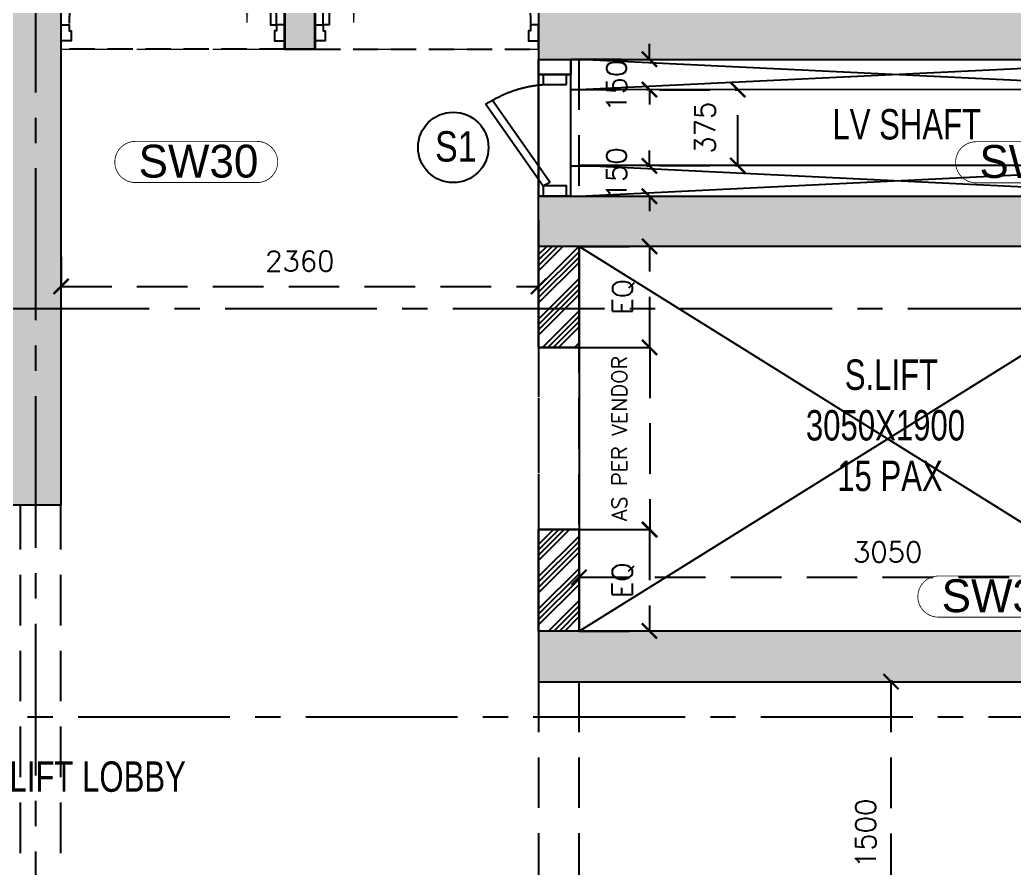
# Model space of a CAD drawing. Header units: millimetres. Extents: x 1167879 to 1231451, y -5731814 to -5645217.
# Drawn here: x 1204889 to 1209803, y -5714795 to -5710605 of the extents above; entities that cross this region are included whole.
import ezdxf
from ezdxf.enums import TextEntityAlignment as Align

# ---------------------------------------------------------------- set-up
doc = ezdxf.new("R2010")
doc.units = ezdxf.units.MM
doc.header["$LTSCALE"] = 1000
doc.header["$MEASUREMENT"] = 0
for name, pattern in [('2BHK-A - BACK$0$AUDIT_D_120904163729-0', [0]), ('2BHK-A - BACK$0$HIDDEN', [0.375, 0.25, -0.125]), ('AUDIT_D_120904163729-0', [0]), ('T8 - TYPICAL FLOOR CORE$0$( Hidden )', [0.375, 0.25, -0.125]), ('T8 - TYPICAL FLOOR CORE$0$HIDDEN', [0.375, 0.25, -0.125]), ('T8 - TYPICAL FLOOR CORE$0$HIDDEN2', [0.1875, 0.125, -0.0625]), ('T8 - TYPICAL FLOOR CORE$0$T10-TYPICAL FLOOR CORE$0$HIDDEN', [0.375, 0.25, -0.125]), ('T8(T9 IS SIMILAR)$0$$0$HIDDEN', [0.375, 0.25, -0.125]), ('T8(T9 IS SIMILAR)$0$HIDDEN', [0.375, 0.25, -0.125]), ('T8_REFUGE COLUMNS$0$CENTER2', [1.125, 0.75, -0.125, 0.125, -0.125])]:
    doc.linetypes.add(name, pattern=pattern)
doc.layers.get('0').update_dxf_attribs({"linetype": 'AUDIT_D_120904163729-0'})
for name, color, linetype in [('2BHK-A - BACK$0$A-DOOR-FULL', 2, 'Continuous'), ('2BHK-A - BACK$0$A-HATCH -160', 251, '2BHK-A - BACK$0$AUDIT_D_120904163729-0'), ('2BHK-A - BACK$0$CUT-OUT', 49, 'Continuous'), ('T8 - TYPICAL FLOOR CORE$0$a-beam 2', 50, 'Continuous'), ('T8 - TYPICAL FLOOR CORE$0$A-DIMENSIONS', 2, 'T8 - TYPICAL FLOOR CORE$0$HIDDEN'), ('T8 - TYPICAL FLOOR CORE$0$A-DOOR', 1, 'Continuous'), ('T8 - TYPICAL FLOOR CORE$0$a-window-no', 125, 'Continuous'), ('T8 - TYPICAL FLOOR CORE$0$BEAM', 5, 'T8 - TYPICAL FLOOR CORE$0$HIDDEN'), ('T8 - TYPICAL FLOOR CORE$0$CUT-OUT', 49, 'Continuous'), ('T8 - TYPICAL FLOOR CORE$0$T10-TYPICAL FLOOR CORE$0$A-SLAB SUNK-AC LEDGES', 251, 'T8 - TYPICAL FLOOR CORE$0$T10-TYPICAL FLOOR CORE$0$HIDDEN'), ('T8 - TYPICAL FLOOR CORE$0$Typical floor plan-$0$$0$A2-TYPICAL$0$a-door', 1, 'Continuous'), ('T8(T9 IS SIMILAR)$0$$6$a-beam 2', 50, 'Continuous'), ('T8(T9 IS SIMILAR)$0$S-BEAM', 20, 'T8(T9 IS SIMILAR)$0$$0$HIDDEN'), ('T8_REFUGE COLUMNS$0$A-CENTERLINE', 193, 'T8_REFUGE COLUMNS$0$CENTER2'), ('T8_REFUGE COLUMNS$0$A-RCC COLS', 3, 'Continuous'), ('T8_TYPICAL COLUMNS$0$A-RCC COLS', 3, 'Continuous')]:
    doc.layers.add(name, color=color, linetype=linetype)
for name, color, linetype, lineweight in [('2BHK-A - BACK$0$A-WALL- 160', 6, 'Continuous', 30), ('T8 - TYPICAL FLOOR CORE$0$a-Text', 4, 'Continuous', 0), ('T8 - TYPICAL FLOOR CORE$0$A-WALL- 160', 6, 'Continuous', 30), ('T8 - TYPICAL FLOOR CORE$0$D&W', 8, 'Continuous', 25), ('T8(T9 IS SIMILAR) - DIMENSION & TEXTING$0$R0-18-10-2014-T1-1st Podium Floor Plan$0$Text', 2, 'Continuous', 0), ('T8(T9 IS SIMILAR)$0$D&W', 8, 'Continuous', 25), ('T8(T9 IS SIMILAR)$0$SCPL BEAM', 191, 'T8(T9 IS SIMILAR)$0$$0$HIDDEN', 13), ('T8_REFUGE COLUMNS$0$A-COLUMN NO size reduce', 81, 'Continuous', 25)]:
    doc.layers.add(name, color=color, linetype=linetype, lineweight=lineweight)
doc.layers.add('T8_REFUGE COLUMNS$0$COL-HATCH', color=7, linetype='Continuous', lineweight=25, true_color=0xa3a3a3)
doc.styles.add('T8 - TYPICAL FLOOR CORE$0$ARIAL ARROW', font='swisscl.ttf')
doc.styles.add('T8 - TYPICAL FLOOR CORE$0$LODHA STANDERD', font='sanss___.ttf')
doc.styles.add('T8 - TYPICAL FLOOR CORE$0$Romans 1', font='romans.shx', dxfattribs={"height": 100})
doc.styles.add('T8(T9 IS SIMILAR) - DIMENSION & TEXTING$0$Tahoma', font='tahoma.ttf')
doc.styles.add('T8_REFUGE COLUMNS$0$STANDARD', font='GOTHIC.TTF')
doc.dimstyles.new('T8 - TYPICAL FLOOR CORE$0$ALPINE S', dxfattribs={"dimscale": 0, "dimtxt": 100, "dimasz": 75, "dimexe": 0, "dimexo": 0, "dimgap": 75, "dimtad": 1, "dimdec": 0, "dimzin": 0, "dimdsep": 46, "dimtxsty": 'T8 - TYPICAL FLOOR CORE$0$Romans 1', "dimblk": 'T8 - TYPICAL FLOOR CORE$0$_ArchTick', "dimcen": 0.09, "dimclrd": 256, "dimclre": 256, "dimclrt": 7, "dimadec": 0, "dimazin": 0, "dimtfac": 1, "dimtdec": 0, "dimtofl": 0, "dimtmove": 1, "dimatfit": 0, "dimldrblk": 'T8 - TYPICAL FLOOR CORE$0$_Open90', "dimfxl": 1, "dimtolj": 1, "dimtzin": 0, "dimarcsym": 0})
doc.dimstyles.new('T8(T9 IS SIMILAR) - DIMENSION & TEXTING$0$SAMATA STD', dxfattribs={"dimtxt": 100, "dimasz": 50, "dimexe": 50, "dimexo": 50, "dimgap": 10, "dimtad": 0, "dimdec": 0, "dimrnd": 5, "dimzin": 0, "dimdsep": 46, "dimtxsty": 'T8(T9 IS SIMILAR) - DIMENSION & TEXTING$0$Tahoma', "dimblk": 'T8(T9 IS SIMILAR) - DIMENSION & TEXTING$0$_Origin2', "dimcen": -50, "dimdle": 50, "dimclrd": 7, "dimclre": 7, "dimclrt": 7, "dimadec": 0, "dimazin": 0, "dimtfac": 1, "dimtdec": 0, "dimtmove": 1, "dimatfit": 3, "dimfxl": 150, "dimtfill": 1, "dimtolj": 1, "dimtzin": 0, "dimlwd": -1, "dimlwe": -1, "dimarcsym": 0})

# ---------------------------------------------------------------- blocks, each defined once
blk = doc.blocks.new('T8(T9 IS SIMILAR) - DIMENSION & TEXTING$0$_Origin2')
at = {"color": 0, "linetype": 'ByBlock', "lineweight": -2}
blk.add_line((-0.5, 0), (-1, 0), dxfattribs=at)
for radius in [0.5, 0.25]:
    blk.add_circle((0, 0), radius, dxfattribs=at)
blk = doc.blocks.new('T8_REFUGE COLUMNS')
at = {"layer": 'T8_REFUGE COLUMNS$0$COL-HATCH', "linetype": 'ByBlock'}
h = blk.add_hatch(color=256, dxfattribs=at)
h.dxf.hatch_style = 1
h.paths.add_polyline_path([(1200042.1, -5713849.9), (1200042.1, -5710549.9), (1205092.1, -5710549.9), (1205092.1, -5712999.9), (1204842.1, -5712999.9), (1204842, -5710799.9), (1200292.1, -5710799.9), (1200292.1, -5713849.9)])
h = blk.add_hatch(color=256, dxfattribs=at)
h.dxf.hatch_style = 1
h.paths.add_polyline_path([(1207452.1, -5710799.9), (1211787.1, -5710799.9), (1211787.1, -5710549.9), (1207452.1, -5710549.9)])
h = blk.add_hatch(color=256, dxfattribs=at)
h.dxf.hatch_style = 1
h.paths.add_polyline_path([(1210702.1, -5711724.9), (1207452.1, -5711724.9), (1207452.1, -5711474.9), (1210702.1, -5711474.9)])
h = blk.add_hatch(color=256, dxfattribs=at)
h.dxf.hatch_style = 1
h.paths.add_polyline_path([(1210702.1, -5713624.9), (1207452.1, -5713624.9), (1207452.1, -5713874.9), (1210702.1, -5713874.9)])
at = {"layer": 'T8_REFUGE COLUMNS$0$A-CENTERLINE'}
for p, q in [((1204967.1, -5719963), (1204967.1, -5698299.6)), ((1223527.8, -5712032.4), (1182137.1, -5712032.4)), ((1229551.2, -5714049.9), (1182156.9, -5714049.9))]:
    blk.add_line(p, q, dxfattribs=at)
at = {"layer": 'T8_REFUGE COLUMNS$0$A-COLUMN NO size reduce', "linetype": 'ByBlock', "const_width": 3.9}
for points in [[(1205459.3, -5711408.3, -1), (1205459.3, -5711205.1), (1206061.2, -5711205.1, -1), (1206061.2, -5711408.3)], [(1209614.8, -5711409.9, -1), (1209614.8, -5711206.7), (1210210.6, -5711206.7, -1), (1210210.6, -5711409.9)], [(1209428.3, -5713555.5, -1), (1209428.3, -5713352.3), (1210032.3, -5713352.3, -1), (1210032.3, -5713555.5)]]:
    blk.add_lwpolyline(points, format="xyb", close=True, dxfattribs=at)
at = {"layer": 'T8_REFUGE COLUMNS$0$A-RCC COLS', "linetype": 'ByBlock'}
for points in [[(1204842.1, -5712999.9), (1205092.1, -5712999.9), (1205092.1, -5710549.9), (1204842.1, -5710549.9)], [(1207452.1, -5710799.9), (1211787.1, -5710799.9), (1211787.1, -5710549.9), (1207452.1, -5710549.9)], [(1210702.1, -5711724.9), (1207452.1, -5711724.9), (1207452.1, -5711474.9), (1210702.1, -5711474.9)], [(1210702.1, -5713624.9), (1207452.1, -5713624.9), (1207452.1, -5713874.9), (1210702.1, -5713874.9)]]:
    blk.add_lwpolyline(points, close=True, dxfattribs=at)
at = {"layer": 'T8_REFUGE COLUMNS$0$A-COLUMN NO size reduce', "linetype": 'ByBlock', "char_height": 162.5, "attachment_point": 1, "style": 'T8_REFUGE COLUMNS$0$STANDARD'}
for s, insert in [('SW30', (1205475.5, -5711221.3)), ('SW27', (1209631, -5711223)), ('SW32', (1209444.5, -5713368.5))]:
    blk.add_mtext_dynamic_manual_height_columns(s, width=444.685, gutter_width=500, heights=[0], dxfattribs=dict(at, insert=insert))
blk = doc.blocks.new('T8_TYPICAL COLUMNS')
at = {"layer": 'T8_TYPICAL COLUMNS$0$A-RCC COLS', "linetype": 'ByBlock'}
blk.add_blockref('T8_REFUGE COLUMNS', (0, 0), dxfattribs=at)
blk = doc.blocks.new('*U673')
for points in [[(-40, 0), (0, 0), (0, 30), (10, 30), (10, 80), (-40, 80)], [(1065, 0), (1025, 0), (1025, 30), (1015, 30), (1015, 80), (1065, 80)], [(0, 0), (0, -1025), (30, -1025), (30, 0)]]:
    blk.add_lwpolyline(points, close=True)
at = {"color": 0, "linetype": 'ByBlock', "ltscale": 0.25}
blk.add_arc((-1.5, 0.6), 1026.5, 272.373, 359.9653, dxfattribs=at)
blk = doc.blocks.new('2BHK-A - BACK')
at = {"layer": '2BHK-A - BACK$0$A-HATCH -160', "linetype": 'ByBlock'}
h = blk.add_hatch(dxfattribs=at)
h.set_pattern_fill('HEX', color=256, scale=150)
h.set_pattern_definition([(9e-15, (-0.22, 0.45), (0, 32.47595264), [18.75, -37.5]), (120, (-0.22, 0.45), (-28.125, -16.23797632), [18.75, -37.5]), (60, (18.53, 0.45), (-28.125, 16.23797632), [18.75, -37.5])])
h.paths.add_polyline_path([(1206347.1, -5702324.3), (1206197.1, -5702324.3), (1206197.1, -5710748.8), (1206347.1, -5710748.8)])
at = {"layer": '2BHK-A - BACK$0$A-WALL- 160', "linetype": 'ByBlock'}
for p, q in [((1206197.1, -5702324.3), (1206197.1, -5710748.8)), ((1206347.1, -5702324.3), (1206347.1, -5710748.8))]:
    blk.add_line(p, q, dxfattribs=at)
blk.add_lwpolyline([(1206347.1, -5702324.3), (1206347.1, -5710748.8), (1206197.1, -5710748.8), (1206197.1, -5702324.3)], dxfattribs=at)
at = {"layer": '2BHK-A - BACK$0$CUT-OUT', "linetype": '2BHK-A - BACK$0$HIDDEN', "ltscale": 0.5}
blk.add_lwpolyline([(1205092.1, -5710748.8), (1205092.1, -5710549.9), (1206197.1, -5710549.9), (1206197.1, -5710748.8)], close=True, dxfattribs=at)
at = {"layer": '2BHK-A - BACK$0$A-DOOR-FULL', "linetype": '2BHK-A - BACK$0$HIDDEN', "rotation": 180}
blk.add_blockref('*U673', (1206157.1, -5710628.8), dxfattribs=at)
blk = doc.blocks.new('T8 - TYPICAL FLOOR CORE$0$gdx')
at = {"linetype": 'T8 - TYPICAL FLOOR CORE$0$HIDDEN2', "ltscale": 10}
blk.add_lwpolyline([(13990.9, 8157, 0.113319), (14200.1, 8092, 0.860704)], format="xyb", dxfattribs=at)
at = {"layer": 'T8 - TYPICAL FLOOR CORE$0$A-DOOR', "linetype": 'Continuous', "ltscale": 5}
blk.add_lwpolyline([(14200.1, 8509.4), (14227.4, 8494.1), (13990.9, 8157), (13963.7, 8172.3)], close=True, dxfattribs=at)
at = {"layer": 'T8 - TYPICAL FLOOR CORE$0$Typical floor plan-$0$$0$A2-TYPICAL$0$a-door', "color": 4}
for points in [[(14200.1, 8509.4), (14200.1, 8550.7), (14295.9, 8550.7), (14295.9, 8509.4)], [(14295.9, 8092), (14295.9, 8050.7), (14200.1, 8050.7), (14200.1, 8092)]]:
    blk.add_lwpolyline(points, close=True, dxfattribs=at)
blk = doc.blocks.new('T8 - TYPICAL FLOOR CORE$0$WINDOW TAG')
at = {"layer": 'T8 - TYPICAL FLOOR CORE$0$a-window-no'}
blk.add_circle((0, 0), 174.1, dxfattribs=at)
at = {"layer": 'T8 - TYPICAL FLOOR CORE$0$a-window-no', "style": 'T8 - TYPICAL FLOOR CORE$0$LODHA STANDERD'}
blk.add_attdef('WINDOW', text='', height=150, dxfattribs=at).set_placement((11.3, 2.8), align=Align.MIDDLE_CENTER)
blk = doc.blocks.new('T8 - TYPICAL FLOOR CORE$0$_ArchTick')
at = {"color": 0, "linetype": 'ByBlock', "const_width": 0.15}
blk.add_lwpolyline([(-0.5, -0.5), (0.5, 0.5)], dxfattribs=at)
blk = doc.blocks.new('*D838')
at = {"layer": 'T8 - TYPICAL FLOOR CORE$0$A-DIMENSIONS', "linetype": 'T8 - TYPICAL FLOOR CORE$0$HIDDEN', "lineweight": -2, "transparency": 16777216}
for p, q in [((1209202.3, -5713874), (1209193.6, -5713874)), ((1209202.3, -5715374), (1209193.6, -5715374))]:
    blk.add_line(p, q, dxfattribs=at)
at = {"layer": 'T8 - TYPICAL FLOOR CORE$0$A-DIMENSIONS', "lineweight": -2, "transparency": 16777216}
blk.add_line((1209193.6, -5713874), (1209193.6, -5715374), dxfattribs=at)
at = {"layer": 'T8 - TYPICAL FLOOR CORE$0$A-DIMENSIONS', "linetype": 'ByBlock', "lineweight": -2, "transparency": 16777216, "xscale": 75, "yscale": 75, "zscale": 75}
for p, rotation in [((1209193.6, -5713874), 90), ((1209193.6, -5715374), 270)]:
    blk.add_blockref('T8 - TYPICAL FLOOR CORE$0$_ArchTick', p, dxfattribs=dict(at, rotation=rotation))
at = {"layer": 'T8 - TYPICAL FLOOR CORE$0$A-DIMENSIONS', "color": 7, "linetype": 'ByBlock', "transparency": 16777216, "insert": (1209068.6, -5714624), "char_height": 100, "attachment_point": 5, "rotation": 90, "style": 'T8 - TYPICAL FLOOR CORE$0$Romans 1'}
blk.add_mtext('\\A1;1500', dxfattribs=at)
blk = doc.blocks.new('T8 - TYPICAL FLOOR CORE$0$_Open90')
at = {"color": 0, "linetype": 'ByBlock', "lineweight": -2}
for p, q in [((0, 0), (-1, 0)), ((-0.5, 0.5), (0, 0)), ((0, 0), (-0.5, -0.5))]:
    blk.add_line(p, q, dxfattribs=at)
blk = doc.blocks.new('*D839')
at = {"layer": 'T8 - TYPICAL FLOOR CORE$0$A-DIMENSIONS', "linetype": 'T8 - TYPICAL FLOOR CORE$0$HIDDEN', "lineweight": -2, "transparency": 16777216}
for p, q in [((1207652.3, -5713164.9), (1207652.3, -5713358.4)), ((1210702.4, -5713207.5), (1210702.4, -5713358.4))]:
    blk.add_line(p, q, dxfattribs=at)
at = {"layer": 'T8 - TYPICAL FLOOR CORE$0$A-DIMENSIONS', "lineweight": -2, "transparency": 16777216}
blk.add_line((1207652.3, -5713358.4), (1210702.4, -5713358.4), dxfattribs=at)
at = {"layer": 'T8 - TYPICAL FLOOR CORE$0$A-DIMENSIONS', "linetype": 'ByBlock', "lineweight": -2, "transparency": 16777216, "xscale": 75, "yscale": 75, "zscale": 75, "rotation": 180}
blk.add_blockref('T8 - TYPICAL FLOOR CORE$0$_ArchTick', (1207652.3, -5713358.4), dxfattribs=at)
at = {"layer": 'T8 - TYPICAL FLOOR CORE$0$A-DIMENSIONS', "linetype": 'ByBlock', "lineweight": -2, "transparency": 16777216, "xscale": 75, "yscale": 75, "zscale": 75}
blk.add_blockref('T8 - TYPICAL FLOOR CORE$0$_ArchTick', (1210702.4, -5713358.4), dxfattribs=at)
at = {"layer": 'T8 - TYPICAL FLOOR CORE$0$A-DIMENSIONS', "color": 7, "linetype": 'ByBlock', "transparency": 16777216, "insert": (1209177.3, -5713233.4), "char_height": 100, "attachment_point": 5, "style": 'T8 - TYPICAL FLOOR CORE$0$Romans 1'}
blk.add_mtext('\\A1;3050', dxfattribs=at)
blk = doc.blocks.new('*D841')
at = {"layer": 'T8 - TYPICAL FLOOR CORE$0$A-DIMENSIONS', "linetype": 'T8 - TYPICAL FLOOR CORE$0$HIDDEN', "lineweight": -2, "transparency": 16777216}
for p, q in [((1205092.4, -5711774.7), (1205092.4, -5711921.6)), ((1207452.3, -5711985.4), (1207452.3, -5711921.6))]:
    blk.add_line(p, q, dxfattribs=at)
at = {"layer": 'T8 - TYPICAL FLOOR CORE$0$A-DIMENSIONS', "lineweight": -2, "transparency": 16777216}
blk.add_line((1205092.4, -5711921.6), (1207452.3, -5711921.6), dxfattribs=at)
at = {"layer": 'T8 - TYPICAL FLOOR CORE$0$A-DIMENSIONS', "linetype": 'ByBlock', "lineweight": -2, "transparency": 16777216, "xscale": 75, "yscale": 75, "zscale": 75, "rotation": 180}
blk.add_blockref('T8 - TYPICAL FLOOR CORE$0$_ArchTick', (1205092.4, -5711921.6), dxfattribs=at)
at = {"layer": 'T8 - TYPICAL FLOOR CORE$0$A-DIMENSIONS', "linetype": 'ByBlock', "lineweight": -2, "transparency": 16777216, "xscale": 75, "yscale": 75, "zscale": 75}
blk.add_blockref('T8 - TYPICAL FLOOR CORE$0$_ArchTick', (1207452.3, -5711921.6), dxfattribs=at)
at = {"layer": 'T8 - TYPICAL FLOOR CORE$0$A-DIMENSIONS', "color": 7, "linetype": 'ByBlock', "transparency": 16777216, "insert": (1206272.3, -5711796.6), "char_height": 100, "attachment_point": 5, "style": 'T8 - TYPICAL FLOOR CORE$0$Romans 1'}
blk.add_mtext('\\A1;2360', dxfattribs=at)
blk = doc.blocks.new('*D808')
at = {"layer": 'T8 - TYPICAL FLOOR CORE$0$A-DIMENSIONS', "linetype": 'T8 - TYPICAL FLOOR CORE$0$HIDDEN', "lineweight": -2, "transparency": 16777216}
for p, q in [((1207452.3, -5712222.9), (1208001.4, -5712222.9)), ((1207452.3, -5713122.9), (1208001.4, -5713122.9))]:
    blk.add_line(p, q, dxfattribs=at)
at = {"layer": 'T8 - TYPICAL FLOOR CORE$0$A-DIMENSIONS', "lineweight": -2, "transparency": 16777216}
blk.add_line((1208001.4, -5712222.9), (1208001.4, -5713122.9), dxfattribs=at)
at = {"layer": 'T8 - TYPICAL FLOOR CORE$0$A-DIMENSIONS', "linetype": 'ByBlock', "lineweight": -2, "transparency": 16777216, "xscale": 75, "yscale": 75, "zscale": 75}
for p, rotation in [((1208001.4, -5712222.9), 90), ((1208001.4, -5713122.9), 270)]:
    blk.add_blockref('T8 - TYPICAL FLOOR CORE$0$_ArchTick', p, dxfattribs=dict(at, rotation=rotation))
at = {"layer": 'T8 - TYPICAL FLOOR CORE$0$A-DIMENSIONS', "color": 7, "linetype": 'ByBlock', "transparency": 16777216, "insert": (1207851.4, -5712672.9), "char_height": 100, "attachment_point": 5, "rotation": 90, "style": 'T8 - TYPICAL FLOOR CORE$0$Romans 1'}
blk.add_mtext('\\A1;{\\H0.75x;AS PER VENDOR}', dxfattribs=at)
blk = doc.blocks.new('*D816')
at = {"layer": 'T8 - TYPICAL FLOOR CORE$0$A-DIMENSIONS', "lineweight": -2, "transparency": 16777216}
for p, q in [((1207999.8, -5710798.6), (1207999.8, -5710723.6)), ((1207999.8, -5710948.5), (1207999.8, -5711023.5))]:
    blk.add_line(p, q, dxfattribs=at)
at = {"layer": 'T8 - TYPICAL FLOOR CORE$0$A-DIMENSIONS', "linetype": 'T8 - TYPICAL FLOOR CORE$0$HIDDEN', "lineweight": -2, "transparency": 16777216}
for p, q in [((1207612.2, -5710798.6), (1207999.8, -5710798.6)), ((1207612.2, -5710948.5), (1207999.8, -5710948.5))]:
    blk.add_line(p, q, dxfattribs=at)
at = {"layer": 'T8 - TYPICAL FLOOR CORE$0$A-DIMENSIONS', "linetype": 'ByBlock', "lineweight": -2, "transparency": 16777216, "xscale": 75, "yscale": 75, "zscale": 75}
for p, rotation in [((1207999.8, -5710798.6), 270), ((1207999.8, -5710948.5), 90)]:
    blk.add_blockref('T8 - TYPICAL FLOOR CORE$0$_ArchTick', p, dxfattribs=dict(at, rotation=rotation))
at = {"layer": 'T8 - TYPICAL FLOOR CORE$0$A-DIMENSIONS', "color": 7, "linetype": 'ByBlock', "transparency": 16777216, "insert": (1207837.3, -5710930.1), "char_height": 100, "attachment_point": 5, "rotation": 90, "style": 'T8 - TYPICAL FLOOR CORE$0$Romans 1'}
blk.add_mtext('\\A1;150', dxfattribs=at)
blk = doc.blocks.new('*D784')
at = {"layer": 'T8 - TYPICAL FLOOR CORE$0$A-DIMENSIONS', "linetype": 'T8 - TYPICAL FLOOR CORE$0$HIDDEN', "lineweight": -2, "transparency": 16777216}
for p, q in [((1207652.3, -5711724), (1208001.4, -5711724)), ((1207652.3, -5712222.9), (1208001.4, -5712222.9))]:
    blk.add_line(p, q, dxfattribs=at)
at = {"layer": 'T8 - TYPICAL FLOOR CORE$0$A-DIMENSIONS', "lineweight": -2, "transparency": 16777216}
blk.add_line((1208001.4, -5712222.9), (1208001.4, -5711724), dxfattribs=at)
at = {"layer": 'T8 - TYPICAL FLOOR CORE$0$A-DIMENSIONS', "linetype": 'ByBlock', "lineweight": -2, "transparency": 16777216, "xscale": 75, "yscale": 75, "zscale": 75}
for p, rotation in [((1208001.4, -5711724), 90), ((1208001.4, -5712222.9), 270)]:
    blk.add_blockref('T8 - TYPICAL FLOOR CORE$0$_ArchTick', p, dxfattribs=dict(at, rotation=rotation))
at = {"layer": 'T8 - TYPICAL FLOOR CORE$0$A-DIMENSIONS', "color": 7, "linetype": 'ByBlock', "transparency": 16777216, "insert": (1207871.6, -5711973.5), "char_height": 100, "attachment_point": 5, "rotation": 90, "style": 'T8 - TYPICAL FLOOR CORE$0$Romans 1'}
blk.add_mtext('\\A1;EQ', dxfattribs=at)
blk = doc.blocks.new('*D785')
at = {"layer": 'T8 - TYPICAL FLOOR CORE$0$A-DIMENSIONS', "linetype": 'T8 - TYPICAL FLOOR CORE$0$HIDDEN', "lineweight": -2, "transparency": 16777216}
for p, q in [((1207652.3, -5713122.9), (1208000.3, -5713122.9)), ((1207652.3, -5713624), (1208000.3, -5713624))]:
    blk.add_line(p, q, dxfattribs=at)
at = {"layer": 'T8 - TYPICAL FLOOR CORE$0$A-DIMENSIONS', "lineweight": -2, "transparency": 16777216}
blk.add_line((1208000.3, -5713122.9), (1208000.3, -5713624), dxfattribs=at)
at = {"layer": 'T8 - TYPICAL FLOOR CORE$0$A-DIMENSIONS', "linetype": 'ByBlock', "lineweight": -2, "transparency": 16777216, "xscale": 75, "yscale": 75, "zscale": 75}
for p, rotation in [((1208000.3, -5713122.9), 90), ((1208000.3, -5713624), 270)]:
    blk.add_blockref('T8 - TYPICAL FLOOR CORE$0$_ArchTick', p, dxfattribs=dict(at, rotation=rotation))
at = {"layer": 'T8 - TYPICAL FLOOR CORE$0$A-DIMENSIONS', "color": 7, "linetype": 'ByBlock', "transparency": 16777216, "insert": (1207870.5, -5713373.5), "char_height": 100, "attachment_point": 5, "rotation": 90, "style": 'T8 - TYPICAL FLOOR CORE$0$Romans 1'}
blk.add_mtext('\\A1;EQ', dxfattribs=at)
blk = doc.blocks.new('*D822')
at = {"layer": 'T8 - TYPICAL FLOOR CORE$0$A-DIMENSIONS', "linetype": 'T8 - TYPICAL FLOOR CORE$0$HIDDEN', "lineweight": -2, "transparency": 16777216}
for p, q in [((1208049.1, -5710949.5), (1208436.7, -5710949.5)), ((1208049.1, -5711324.6), (1208436.7, -5711324.6))]:
    blk.add_line(p, q, dxfattribs=at)
at = {"layer": 'T8 - TYPICAL FLOOR CORE$0$A-DIMENSIONS', "lineweight": -2, "transparency": 16777216}
blk.add_line((1208436.7, -5711324.6), (1208436.7, -5710949.5), dxfattribs=at)
at = {"layer": 'T8 - TYPICAL FLOOR CORE$0$A-DIMENSIONS', "linetype": 'ByBlock', "lineweight": -2, "transparency": 16777216, "xscale": 75, "yscale": 75, "zscale": 75}
for p, rotation in [((1208436.7, -5710949.5), 90), ((1208436.7, -5711324.6), 270)]:
    blk.add_blockref('T8 - TYPICAL FLOOR CORE$0$_ArchTick', p, dxfattribs=dict(at, rotation=rotation))
at = {"layer": 'T8 - TYPICAL FLOOR CORE$0$A-DIMENSIONS', "color": 7, "linetype": 'ByBlock', "transparency": 16777216, "insert": (1208274.2, -5711137.4), "char_height": 100, "attachment_point": 5, "rotation": 90, "style": 'T8 - TYPICAL FLOOR CORE$0$Romans 1'}
blk.add_mtext('\\A1;375', dxfattribs=at)
blk = doc.blocks.new('*D823')
at = {"layer": 'T8 - TYPICAL FLOOR CORE$0$A-DIMENSIONS', "lineweight": -2, "transparency": 16777216}
for p, q in [((1207999.8, -5711325.6), (1207999.8, -5711250.6)), ((1207999.8, -5711475.5), (1207999.8, -5711550.5))]:
    blk.add_line(p, q, dxfattribs=at)
at = {"layer": 'T8 - TYPICAL FLOOR CORE$0$A-DIMENSIONS', "linetype": 'T8 - TYPICAL FLOOR CORE$0$HIDDEN', "lineweight": -2, "transparency": 16777216}
for p, q in [((1207612.2, -5711325.6), (1207999.8, -5711325.6)), ((1207612.2, -5711475.5), (1207999.8, -5711475.5))]:
    blk.add_line(p, q, dxfattribs=at)
at = {"layer": 'T8 - TYPICAL FLOOR CORE$0$A-DIMENSIONS', "linetype": 'ByBlock', "lineweight": -2, "transparency": 16777216, "xscale": 75, "yscale": 75, "zscale": 75}
for p, rotation in [((1207999.8, -5711325.6), 270), ((1207999.8, -5711475.5), 90)]:
    blk.add_blockref('T8 - TYPICAL FLOOR CORE$0$_ArchTick', p, dxfattribs=dict(at, rotation=rotation))
at = {"layer": 'T8 - TYPICAL FLOOR CORE$0$A-DIMENSIONS', "color": 7, "linetype": 'ByBlock', "transparency": 16777216, "insert": (1207837.3, -5711363.1), "char_height": 100, "attachment_point": 5, "rotation": 90, "style": 'T8 - TYPICAL FLOOR CORE$0$Romans 1'}
blk.add_mtext('\\A1;150', dxfattribs=at)
blk = doc.blocks.new('T8(T9 IS SIMILAR) - DIMENSION & TEXTING')
at = {"layer": 'T8(T9 IS SIMILAR) - DIMENSION & TEXTING$0$R0-18-10-2014-T1-1st Podium Floor Plan$0$Text'}
for points in [[(1206011.2, -5710617.7, 0.7), (1206011.3, -5710367.6, 0.7), (1206011.2, -5710338.8, 0.7)], [(1206539.9, -5710617.7, 0.7), (1206539.9, -5710367.6, 0.7), (1206539.9, -5710338.8, 0.7)]]:
    blk.add_leader(points, dimstyle='T8(T9 IS SIMILAR) - DIMENSION & TEXTING$0$SAMATA STD', override={"dimasz": 100, "dimclrd": 2, "dimfxlon": 1, "dimarcsym": 1}, dxfattribs=at)
blk = doc.blocks.new('T8 - TYPICAL FLOOR CORE')
at = {"layer": 'T8 - TYPICAL FLOOR CORE$0$T10-TYPICAL FLOOR CORE$0$A-SLAB SUNK-AC LEDGES', "linetype": 'ByBlock'}
h = blk.add_hatch(dxfattribs=at)
h.set_pattern_fill('ANSI34', color=256, scale=150)
h.paths.add_polyline_path([(1207452.3, -5713624), (1207652.3, -5713624), (1207652.3, -5713122.9), (1207452.3, -5713122.9)])
h.paths.add_polyline_path([(1207452.3, -5712222.9), (1207652.3, -5712222.9), (1207652.3, -5711724), (1207452.3, -5711724)])
h.paths.add_polyline_path([(1200292.4, -5712999.6), (1200917.4, -5712999.6), (1200917.4, -5712799.6), (1200292.4, -5712799.6)])
h.paths.add_polyline_path([(1201817.4, -5712999.6), (1203317.4, -5712999.6), (1203317.4, -5712799.6), (1201817.4, -5712799.6)])
h.paths.add_polyline_path([(1204217.4, -5712999.6), (1204842.3, -5712999.6), (1204842.3, -5712799.6), (1204217.4, -5712799.6)])
h.paths.add_polyline_path([(1204367.2, -5717174), (1204842.2, -5717174), (1204842.2, -5716974), (1204367.2, -5716974)])
h.paths.add_polyline_path([(1202992.1, -5717174), (1203467.2, -5717174), (1203467.2, -5716974), (1202992.1, -5716974)])
at = {"layer": 'T8 - TYPICAL FLOOR CORE$0$a-beam 2', "color": 8, "linetype": 'T8 - TYPICAL FLOOR CORE$0$( Hidden )', "ltscale": 0.5}
blk.add_line((1207452.3, -5711594), (1207452.3, -5713624), dxfattribs=at)
at = {"layer": 'T8 - TYPICAL FLOOR CORE$0$A-WALL- 160', "linetype": 'ByBlock'}
for p, q in [((1207452.2, -5710799.6), (1207452.2, -5710874.5)), ((1207612.2, -5710799.6), (1207612.2, -5710874.5)), ((1207452.2, -5710874.5), (1207612.2, -5710874.5)), ((1207452.3, -5712222.9), (1207452.3, -5711722.9)), ((1207652.3, -5712222.9), (1207652.3, -5711724)), ((1207452.3, -5712222.9), (1207652.3, -5712222.9)), ((1207452.3, -5713624), (1207452.3, -5713122.9)), ((1207452.3, -5713122.9), (1207652.3, -5713122.9)), ((1207652.3, -5713624), (1207652.3, -5713122.9))]:
    blk.add_line(p, q, dxfattribs=at)
at = {"layer": 'T8 - TYPICAL FLOOR CORE$0$BEAM', "linetype": 'ByBlock'}
for p, q in [((1207452.3, -5711474), (1207452.2, -5710799.9)), ((1207612.3, -5711474), (1207612.2, -5710799.6))]:
    blk.add_line(p, q, dxfattribs=at)
at = {"layer": 'T8 - TYPICAL FLOOR CORE$0$CUT-OUT'}
for p, q in [((1210752.1, -5710950.1, 0), (1207652.1, -5710799.9)), ((1207652.1, -5710948.5), (1210752.1, -5710799.9)), ((1210752.1, -5710950.1, 0), (1207652.1, -5710948.5, 0)), ((1210752.1, -5711324.6, 0), (1207652.1, -5711324.6, 0)), ((1210752.1, -5711474.6, 0), (1207652.1, -5711324.6, 0)), ((1207652.1, -5711474.9), (1210752.1, -5711324.6, 0)), ((1207652.2, -5713624), (1210702.4, -5711724)), ((1210697.2, -5713624), (1207652.3, -5711724))]:
    blk.add_line(p, q, dxfattribs=at)
at = {"layer": 'T8 - TYPICAL FLOOR CORE$0$D&W', "linetype": 'ByBlock'}
blk.add_line((1207652.3, -5712222.9), (1207652.3, -5713122.9), dxfattribs=at)
blk.add_lwpolyline([(1207452.3, -5710874.5), (1207452.1, -5711474.5), (1207612.2, -5711474.5), (1207612.2, -5710874.5)], close=True, dxfattribs=at)
at = {"xscale": -1.199999827970114, "yscale": 1.199999827970114, "zscale": 1.199999827970114, "rotation": 180}
blk.add_blockref('T8 - TYPICAL FLOOR CORE$0$gdx', (1190434.7, -5701213.7), dxfattribs=at)
at = {"layer": 'T8 - TYPICAL FLOOR CORE$0$a-window-no'}
ref = blk.add_blockref('T8 - TYPICAL FLOOR CORE$0$WINDOW TAG', (1207030.4, -5711234.7), dxfattribs=at)
ref.add_attrib('WINDOW', 'S1', dxfattribs={"height": 150, "style": 'T8 - TYPICAL FLOOR CORE$0$LODHA STANDERD', "width": 0.8}).set_placement((1207043.1, -5711229.7), align=Align.MIDDLE_CENTER)
at = {"layer": 'T8 - TYPICAL FLOOR CORE$0$a-Text', "linetype": 'ByBlock', "char_height": 150, "style": 'T8 - TYPICAL FLOOR CORE$0$ARIAL ARROW'}
for s, insert, width, attachment_point in [('\\pi549.14706;LV SHAFT', (1208355.4, -5711197.6), 1803.471, 7), ('\\pi79.78265;S.LIFT\\P\\pi-112.33727;3050X1900\\P\\pi42.47924;15 PAX', (1208885.7, -5712934.7), 600.424, 7), ('\\pi1334.6762;LIFT LOBBY', (1203502.5, -5714268.3), 3499.366, 1)]:
    blk.add_mtext(s, dxfattribs=dict(at, insert=insert, width=width, attachment_point=attachment_point))
at = {"layer": 'T8 - TYPICAL FLOOR CORE$0$A-DIMENSIONS', "linetype": 'ByBlock'}
for base, p1, p2, angle, picture, middle in [((1207999.8, -5710948.5), (1207612.2, -5710798.6), (1207612.2, -5710948.5), 90, '*D816', (1207962.3, -5710930.1)), ((1208436.7, -5710949.5), (1208049.1, -5711324.6), (1208049.1, -5710949.5), 270, '*D822', (1208399.2, -5711137.4)), ((1207999.8, -5711325.6), (1207612.2, -5711475.5), (1207612.2, -5711325.6), 270, '*D823', (1207962.3, -5711363.1))]:
    dim = blk.add_linear_dim(base=base, p1=p1, p2=p2, angle=angle, dimstyle='T8 - TYPICAL FLOOR CORE$0$ALPINE S', override={"dimscale": 1, "dimfxl": 5, "dimarcsym": 1}, dxfattribs=at)
    dim.commit()
    dim.dimension.update_dxf_attribs({"geometry": picture, "text_midpoint": middle, "dimtype": 128})
for base, p1, p2, picture, middle in [((1208001.4, -5711724), (1207652.3, -5712222.9), (1207652.3, -5711724), '*D784', (1207871.6, -5711973.5)), ((1208000.3, -5713624), (1207652.3, -5713122.9), (1207652.3, -5713624), '*D785', (1207870.5, -5713373.5))]:
    dim = blk.add_linear_dim(base=base, p1=p1, p2=p2, angle=90, text='EQ', dimstyle='T8 - TYPICAL FLOOR CORE$0$ALPINE S', override={"dimscale": 1, "dimfxl": 5, "dimarcsym": 1}, dxfattribs=at)
    dim.commit()
    dim.dimension.update_dxf_attribs({"geometry": picture, "text_midpoint": middle})
for base, p1, p2, picture, middle in [((1207452.3, -5711921.6), (1205092.4, -5711774.7), (1207452.3, -5711985.4), '*D841', (1206272.3, -5711796.6)), ((1210702.4, -5713358.4), (1207652.3, -5713164.9), (1210702.4, -5713207.5), '*D839', (1209177.3, -5713233.4))]:
    dim = blk.add_linear_dim(base=base, p1=p1, p2=p2, dimstyle='T8 - TYPICAL FLOOR CORE$0$ALPINE S', override={"dimscale": 1, "dimfxl": 5, "dimarcsym": 1}, dxfattribs=at)
    dim.commit()
    dim.dimension.update_dxf_attribs({"geometry": picture, "text_midpoint": middle})
dim = blk.add_linear_dim(base=(1208001.4, -5713122.9), p1=(1207452.3, -5712222.9), p2=(1207452.3, -5713122.9), angle=270, text='{\\H0.75x;AS PER VENDOR}', dimstyle='T8 - TYPICAL FLOOR CORE$0$ALPINE S', override={"dimscale": 1, "dimfxl": 5, "dimarcsym": 1}, dxfattribs=at)
dim.commit()
dim.dimension.update_dxf_attribs({"geometry": '*D808', "text_midpoint": (1207963.9, -5712672.9), "dimtype": 128})
dim = blk.add_linear_dim(base=(1209193.6, -5715374), p1=(1209202.3, -5713874), p2=(1209202.3, -5715374), angle=90, dimstyle='T8 - TYPICAL FLOOR CORE$0$ALPINE S', override={"dimscale": 1, "dimfxl": 5, "dimarcsym": 1}, dxfattribs=at)
dim.commit()
dim.dimension.update_dxf_attribs({"geometry": '*D838', "text_midpoint": (1209068.6, -5714624)})
blk = doc.blocks.new('T8(T9 IS SIMILAR)')
at = {"layer": 'T8(T9 IS SIMILAR)$0$D&W', "linetype": 'ByBlock'}
blk.add_blockref('2BHK-A - BACK', (0, 0), dxfattribs=at)
at = {"layer": 'T8(T9 IS SIMILAR)$0$D&W', "linetype": 'ByBlock', "xscale": -1}
blk.add_blockref('2BHK-A - BACK', (2412544.6, 0), dxfattribs=at)
at = {"layer": 'T8(T9 IS SIMILAR)$0$D&W', "linetype": 'ByBlock'}
blk.add_blockref('T8 - TYPICAL FLOOR CORE', (0, 0), dxfattribs=at)
blk.add_blockref('T8_TYPICAL COLUMNS', (0, 0), dxfattribs=at)
at = {"layer": 'T8(T9 IS SIMILAR)$0$$6$a-beam 2', "linetype": 'ByBlock'}
blk.add_blockref('T8(T9 IS SIMILAR) - DIMENSION & TEXTING', (0, 0), dxfattribs=at)
at = {"layer": 'T8(T9 IS SIMILAR)$0$S-BEAM'}
for p, q in [((1207451.8, -5710799, -0.1), (1207451.8, -5711473.3)), ((1207651.8, -5710799.4, 0.1), (1207651.8, -5711473.3)), ((1207451.9, -5711723.3, -0.7), (1207451.9, -5713623.3)), ((1207651.9, -5711723.3), (1207651.9, -5713623.3)), ((1204891.7, -5716971.2, -0.2), (1204891.7, -5712999.1)), ((1205091.7, -5716971.2, -0.1), (1205091.7, -5712999.1)), ((1207451.9, -5713873.4, -0.6), (1207451.9, -5715374.3, -0.8)), ((1207651.9, -5713873.4, -0.6), (1207651.9, -5715374.3, -0.8))]:
    blk.add_line(p, q, dxfattribs=at)
at = {"layer": 'T8(T9 IS SIMILAR)$0$SCPL BEAM', "linetype": 'T8(T9 IS SIMILAR)$0$HIDDEN'}
blk.add_line((1205091.8, -5710749.2), (1207451.7, -5710749.2), dxfattribs=at)

msp = doc.modelspace()

# ---------------------------------------------------------------- block references
at = {"linetype": 'ByBlock'}
msp.add_blockref('T8(T9 IS SIMILAR) - DIMENSION & TEXTING', (0, 0), dxfattribs=at)

# ---------------------------------------------------------------- next in the draw order: block references
msp.add_blockref('T8(T9 IS SIMILAR)', (0, 0), dxfattribs=at)

doc.saveas('drawing.dxf')
